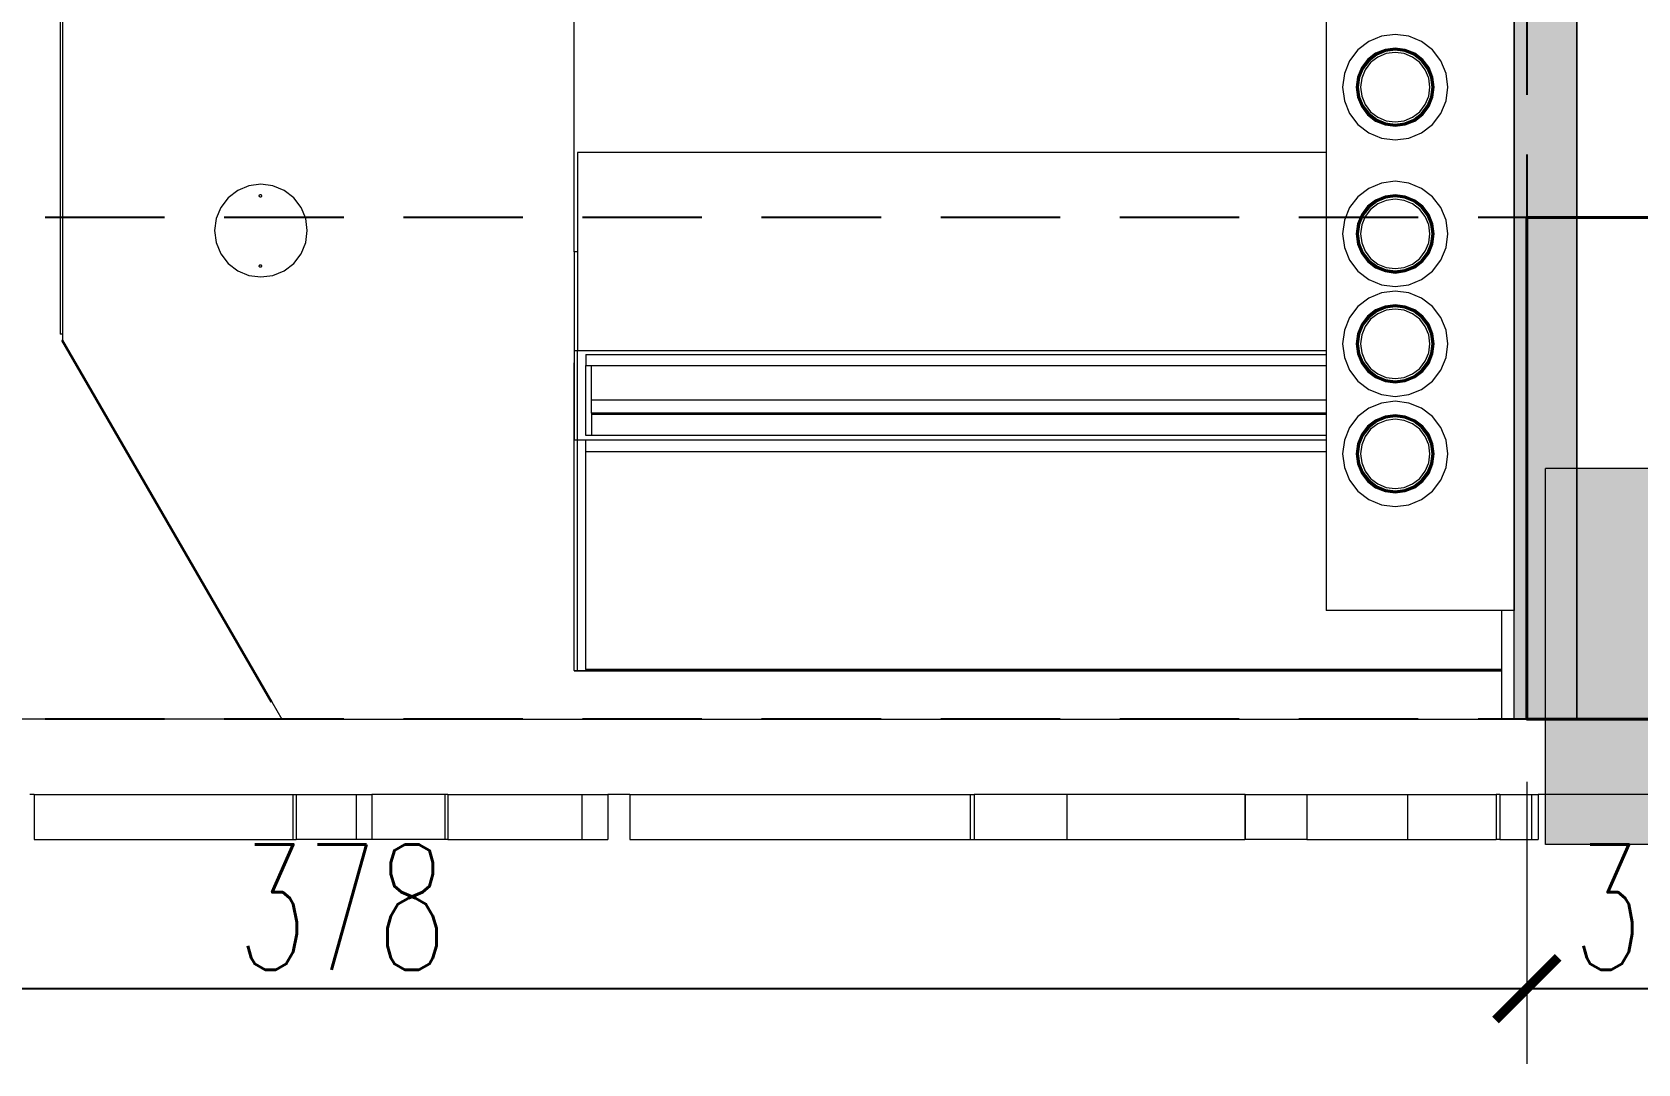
# Model space of a CAD drawing. Header units: millimetres. Extents: x 567392 to 582402, y 4512800 to 4518063.
# Drawn here: x 568964.3 to 569220.5, y 4513231.5 to 4513396.1 of the extents above; entities that cross this region are included whole.
import ezdxf

# ---------------------------------------------------------------- set-up
doc = ezdxf.new("R2010")
doc.units = ezdxf.units.MM
doc.linetypes.add('DASHED2', pattern=[9.525, 6.35, -3.175])
for name, color, linetype, lineweight in [('A-STRC-01', 2, 'Continuous', 40), ('a_8', 8, 'Continuous', 0), ('duvar', 7, 'Continuous', 35), ('tefriş', 251, 'Continuous', 13)]:
    doc.layers.add(name, color=color, linetype=linetype, lineweight=lineweight)
doc.layers.add('a_dim', color=1, linetype='Continuous')
doc.layers.add('a_p1_d', color=1, linetype='DASHED2')
doc.styles.add('OLCU', font='SIMPLEX.shx', dxfattribs={"width": 0.65})
doc.dimstyles.new('OLCU-İC', dxfattribs={"dimtxt": 20, "dimasz": 10, "dimexe": 12, "dimexo": 10, "dimgap": 3, "dimtad": 1, "dimdec": 0, "dimdsep": 46, "dimtxsty": 'OLCU', "dimblk": 'ARCHTICK', "dimcen": 2, "dimdle": 8, "dimclrd": 73, "dimclre": 1, "dimclrt": 1, "dimadec": 0, "dimazin": 0, "dimtfac": 1, "dimtdec": 0, "dimtix": 1, "dimtmove": 2, "dimatfit": 3, "dimldrblk": 'DOT', "dimfxl": 100, "dimfxlon": 1, "dimtvp": 1, "dimtolj": 1, "dimlwd": -1, "dimlwe": 0, "dimarcsym": 0})

# ---------------------------------------------------------------- blocks, each defined once
blk = doc.blocks.new('A$C4A613EE6')
h = blk.add_hatch(color=256)
h.dxf.hatch_style = 1
h.paths.add_polyline_path([(12300, -100), (0, -100), (0, 0), (12300, 0)])
for p, q in [((12300, 0), (12300, 500)), ((12420, 213), (12420, -61.6)), ((12300, 0), (2200, 0)), ((12300, -100), (12300, 0)), ((12420, -61.6), (12492.2, -61.6)), ((12420, -72.2), (12420, -61.6)), ((12420, -72.2), (12492.2, -72.2)), ((12420, -122.8), (12420, -72.2)), ((12492.2, -72.2), (12492.2, -61.6)), ((12492.2, -122.8), (12492.2, -72.2)), ((10126.7, -100), (12126.7, -100)), ((12126.7, -100), (12126.7, -120)), ((12300, -100), (12126.7, -100)), ((12300, -100), (12300, -120)), ((12126.7, -120), (12126.7, -400)), ((12221, -120), (12126.7, -120)), ((12221, -120), (12221, -1581.3)), ((12222.2, -120), (12221, -120)), ((12222.2, -1581.3), (12222.2, -120)), ((12223, -120), (12222.2, -120)), ((12223, -1600), (12223, -120)), ((12300, -120), (12223, -120)), ((12300, -2066), (12300, -120)), ((12420, -122.8), (12420, -128.7)), ((12420, -122.8), (12492.2, -122.8)), ((12492.2, -122.8), (12492.2, -128.7)), ((12420, -128.7), (12492.2, -128.7)), ((12420, -270.1), (12420, -128.7)), ((12492.2, -270.1), (12492.2, -128.7)), ((11232.5, -230.6), (11219.2, -247.9)), ((11249.9, -217.2), (11232.5, -230.6)), ((11270.1, -208.8), (11249.9, -217.2)), ((11275.7, -229.7), (11260.7, -235.9)), ((11275.9, -230.3), (11261, -236.5)), ((11291.9, -206), (11270.1, -208.8)), ((11291.9, -227.6), (11275.7, -229.7)), ((11291.9, -228.2), (11275.9, -230.3)), ((11291.9, -229.3), (11276.2, -231.3)), ((11313.6, -208.8), (11291.9, -206)), ((11308, -229.7), (11291.9, -227.6)), ((11307.8, -230.3), (11291.9, -228.2)), ((11307.6, -231.3), (11291.9, -229.3)), ((11322.7, -236.5), (11307.8, -230.3)), ((11323, -235.9), (11308, -229.7)), ((11333.8, -217.2), (11313.6, -208.8)), ((11351.2, -230.6), (11333.8, -217.2)), ((11364.6, -247.9), (11351.2, -230.6)), ((11466.7, -230.6), (11453.3, -247.9)), ((11484, -217.2), (11466.7, -230.6)), ((11504.3, -208.8), (11484, -217.2)), ((11509.9, -229.7), (11494.8, -235.9)), ((11510, -230.3), (11495.2, -236.5)), ((11526, -206), (11504.3, -208.8)), ((11526, -227.6), (11509.9, -229.7)), ((11526, -228.2), (11510, -230.3)), ((11526, -229.3), (11510.3, -231.3)), ((11547.7, -208.8), (11526, -206)), ((11542.2, -229.7), (11526, -227.6)), ((11542, -230.3), (11526, -228.2)), ((11541.7, -231.3), (11526, -229.3)), ((11556.9, -236.5), (11542, -230.3)), ((11557.2, -235.9), (11542.2, -229.7)), ((11568, -217.2), (11547.7, -208.8)), ((11585.4, -230.6), (11568, -217.2)), ((11598.7, -247.9), (11585.4, -230.6)), ((11642, -230.6), (11628.6, -247.9)), ((11659.3, -217.2), (11642, -230.6)), ((11679.6, -208.8), (11659.3, -217.2)), ((11685.2, -229.7), (11670.1, -235.9)), ((11685.3, -230.3), (11670.5, -236.5)), ((11701.3, -206), (11679.6, -208.8)), ((11701.3, -227.6), (11685.2, -229.7)), ((11701.3, -228.2), (11685.3, -230.3)), ((11701.3, -229.3), (11685.6, -231.3)), ((11723, -208.8), (11701.3, -206)), ((11717.5, -229.7), (11701.3, -227.6)), ((11717.3, -230.3), (11701.3, -228.2)), ((11717, -231.3), (11701.3, -229.3)), ((11732.2, -236.5), (11717.3, -230.3)), ((11732.5, -235.9), (11717.5, -229.7)), ((11743.3, -217.2), (11723, -208.8)), ((11760.7, -230.6), (11743.3, -217.2)), ((11774, -247.9), (11760.7, -230.6)), ((11817.5, -230.6), (11804.2, -247.9)), ((11834.9, -217.2), (11817.5, -230.6)), ((11855.1, -208.8), (11834.9, -217.2)), ((11860.7, -229.7), (11845.7, -235.9)), ((11860.9, -230.3), (11846, -236.5)), ((11876.9, -206), (11855.1, -208.8)), ((11876.9, -227.6), (11860.7, -229.7)), ((11876.9, -228.2), (11860.9, -230.3)), ((11876.9, -229.3), (11861.2, -231.3)), ((11898.6, -208.8), (11876.9, -206)), ((11893, -229.7), (11876.9, -227.6)), ((11892.8, -230.3), (11876.9, -228.2)), ((11892.6, -231.3), (11876.9, -229.3)), ((11907.7, -236.5), (11892.8, -230.3)), ((11908, -235.9), (11893, -229.7)), ((11918.8, -217.2), (11898.6, -208.8)), ((11936.2, -230.6), (11918.8, -217.2)), ((11949.6, -247.9), (11936.2, -230.6)), ((11219.2, -247.9), (11210.8, -268.2)), ((11247.8, -245.8), (11237.9, -258.7)), ((11248.2, -246.3), (11238.4, -259.1)), ((11249, -247), (11239.3, -259.6)), ((11250.2, -248.2), (11240.8, -260.4)), ((11252.7, -250.7), (11243.9, -262.2)), ((11260.7, -235.9), (11247.8, -245.8)), ((11261, -236.5), (11248.2, -246.3)), ((11261.5, -237.4), (11249, -247)), ((11262.4, -238.9), (11250.2, -248.2)), ((11264.2, -241.9), (11252.7, -250.7)), ((11276.2, -231.3), (11261.5, -237.4)), ((11276.6, -233), (11262.4, -238.9)), ((11277.5, -236.4), (11264.2, -241.9)), ((11291.9, -231), (11276.6, -233)), ((11291.9, -234.5), (11277.5, -236.4)), ((11307.1, -233), (11291.9, -231)), ((11306.2, -236.4), (11291.9, -234.5)), ((11319.6, -241.9), (11306.2, -236.4)), ((11321.3, -238.9), (11307.1, -233)), ((11322.2, -237.4), (11307.6, -231.3)), ((11331, -250.7), (11319.6, -241.9)), ((11333.5, -248.2), (11321.3, -238.9)), ((11334.8, -247), (11322.2, -237.4)), ((11335.5, -246.3), (11322.7, -236.5)), ((11336, -245.8), (11323, -235.9)), ((11339.8, -262.2), (11331, -250.7)), ((11342.9, -260.4), (11333.5, -248.2)), ((11344.4, -259.6), (11334.8, -247)), ((11345.3, -259.1), (11335.5, -246.3)), ((11345.9, -258.7), (11336, -245.8)), ((11373, -268.2), (11364.6, -247.9)), ((11453.3, -247.9), (11444.9, -268.2)), ((11481.9, -245.8), (11472, -258.7)), ((11482.4, -246.3), (11472.6, -259.1)), ((11483.1, -247), (11473.5, -259.6)), ((11484.3, -248.2), (11475, -260.4)), ((11486.8, -250.7), (11478, -262.2)), ((11494.8, -235.9), (11481.9, -245.8)), ((11495.2, -236.5), (11482.4, -246.3)), ((11495.7, -237.4), (11483.1, -247)), ((11496.6, -238.9), (11484.3, -248.2)), ((11498.3, -241.9), (11486.8, -250.7)), ((11510.3, -231.3), (11495.7, -237.4)), ((11510.8, -233), (11496.6, -238.9)), ((11511.7, -236.4), (11498.3, -241.9)), ((11526, -231), (11510.8, -233)), ((11526, -234.5), (11511.7, -236.4)), ((11541.3, -233), (11526, -231)), ((11540.4, -236.4), (11526, -234.5)), ((11553.7, -241.9), (11540.4, -236.4)), ((11555.5, -238.9), (11541.3, -233)), ((11556.3, -237.4), (11541.7, -231.3)), ((11565.2, -250.7), (11553.7, -241.9)), ((11567.7, -248.2), (11555.5, -238.9)), ((11568.9, -247), (11556.3, -237.4)), ((11569.7, -246.3), (11556.9, -236.5)), ((11570.1, -245.8), (11557.2, -235.9)), ((11574, -262.2), (11565.2, -250.7)), ((11577.1, -260.4), (11567.7, -248.2)), ((11578.5, -259.6), (11568.9, -247)), ((11579.5, -259.1), (11569.7, -246.3)), ((11580, -258.7), (11570.1, -245.8)), ((11607.1, -268.2), (11598.7, -247.9)), ((11628.6, -247.9), (11620.2, -268.2)), ((11657.2, -245.8), (11647.3, -258.7)), ((11657.7, -246.3), (11647.9, -259.1)), ((11658.4, -247), (11648.8, -259.6)), ((11659.6, -248.2), (11650.3, -260.4)), ((11662.1, -250.7), (11653.3, -262.2)), ((11670.1, -235.9), (11657.2, -245.8)), ((11670.5, -236.5), (11657.7, -246.3)), ((11671, -237.4), (11658.4, -247)), ((11671.8, -238.9), (11659.6, -248.2)), ((11673.6, -241.9), (11662.1, -250.7)), ((11685.6, -231.3), (11671, -237.4)), ((11686.1, -233), (11671.8, -238.9)), ((11687, -236.4), (11673.6, -241.9)), ((11701.3, -231), (11686.1, -233)), ((11701.3, -234.5), (11687, -236.4)), ((11716.6, -233), (11701.3, -231)), ((11715.7, -236.4), (11701.3, -234.5)), ((11729, -241.9), (11715.7, -236.4)), ((11730.8, -238.9), (11716.6, -233)), ((11731.6, -237.4), (11717, -231.3)), ((11740.5, -250.7), (11729, -241.9)), ((11743, -248.2), (11730.8, -238.9)), ((11744.2, -247), (11731.6, -237.4)), ((11745, -246.3), (11732.2, -236.5)), ((11745.4, -245.8), (11732.5, -235.9)), ((11749.3, -262.2), (11740.5, -250.7)), ((11752.4, -260.4), (11743, -248.2)), ((11753.8, -259.6), (11744.2, -247)), ((11754.8, -259.1), (11745, -246.3)), ((11755.3, -258.7), (11745.4, -245.8)), ((11782.4, -268.2), (11774, -247.9)), ((11804.2, -247.9), (11795.8, -268.2)), ((11832.8, -245.8), (11822.9, -258.7)), ((11833.2, -246.3), (11823.4, -259.1)), ((11834, -247), (11824.3, -259.6)), ((11835.2, -248.2), (11825.8, -260.4)), ((11837.7, -250.7), (11828.9, -262.2)), ((11845.7, -235.9), (11832.8, -245.8)), ((11846, -236.5), (11833.2, -246.3)), ((11846.5, -237.4), (11834, -247)), ((11847.4, -238.9), (11835.2, -248.2)), ((11849.2, -241.9), (11837.7, -250.7)), ((11861.2, -231.3), (11846.5, -237.4)), ((11861.6, -233), (11847.4, -238.9)), ((11862.5, -236.4), (11849.2, -241.9)), ((11876.9, -231), (11861.6, -233)), ((11876.9, -234.5), (11862.5, -236.4)), ((11892.1, -233), (11876.9, -231)), ((11891.2, -236.4), (11876.9, -234.5)), ((11904.6, -241.9), (11891.2, -236.4)), ((11906.3, -238.9), (11892.1, -233)), ((11907.2, -237.4), (11892.6, -231.3)), ((11916, -250.7), (11904.6, -241.9)), ((11918.5, -248.2), (11906.3, -238.9)), ((11919.8, -247), (11907.2, -237.4)), ((11920.5, -246.3), (11907.7, -236.5)), ((11921, -245.8), (11908, -235.9)), ((11924.8, -262.2), (11916, -250.7)), ((11927.9, -260.4), (11918.5, -248.2)), ((11929.4, -259.6), (11919.8, -247)), ((11930.3, -259.1), (11920.5, -246.3)), ((11930.9, -258.7), (11921, -245.8)), ((11958, -268.2), (11949.6, -247.9)), ((11210.8, -268.2), (11207.9, -289.9)), ((11231.7, -273.8), (11229.5, -289.9)), ((11232.3, -273.9), (11230.2, -289.9)), ((11233.3, -274.2), (11231.2, -289.9)), ((11237.9, -258.7), (11231.7, -273.8)), ((11238.4, -259.1), (11232.3, -273.9)), ((11235, -274.7), (11232.9, -289.9)), ((11239.3, -259.6), (11233.3, -274.2)), ((11240.8, -260.4), (11235, -274.7)), ((11238.4, -275.6), (11236.5, -289.9)), ((11243.9, -262.2), (11238.4, -275.6)), ((11345.4, -275.6), (11339.8, -262.2)), ((11348.8, -274.7), (11342.9, -260.4)), ((11350.5, -274.2), (11344.4, -259.6)), ((11351.5, -273.9), (11345.3, -259.1)), ((11347.3, -289.9), (11345.4, -275.6)), ((11352.1, -273.8), (11345.9, -258.7)), ((11350.8, -289.9), (11348.8, -274.7)), ((11352.5, -289.9), (11350.5, -274.2)), ((11353.6, -289.9), (11351.5, -273.9)), ((11354.2, -289.9), (11352.1, -273.8)), ((11375.8, -289.9), (11373, -268.2)), ((11444.9, -268.2), (11442.1, -289.9)), ((11465.8, -273.8), (11463.7, -289.9)), ((11466.4, -273.9), (11464.3, -289.9)), ((11467.4, -274.2), (11465.4, -289.9)), ((11472, -258.7), (11465.8, -273.8)), ((11472.6, -259.1), (11466.4, -273.9)), ((11469.1, -274.7), (11467.1, -289.9)), ((11473.5, -259.6), (11467.4, -274.2)), ((11475, -260.4), (11469.1, -274.7)), ((11472.5, -275.6), (11470.6, -289.9)), ((11478, -262.2), (11472.5, -275.6)), ((11579.5, -275.6), (11574, -262.2)), ((11582.9, -274.7), (11577.1, -260.4)), ((11584.6, -274.2), (11578.5, -259.6)), ((11585.6, -273.9), (11579.5, -259.1)), ((11581.4, -289.9), (11579.5, -275.6)), ((11586.2, -273.8), (11580, -258.7)), ((11584.9, -289.9), (11582.9, -274.7)), ((11586.7, -289.9), (11584.6, -274.2)), ((11587.7, -289.9), (11585.6, -273.9)), ((11588.4, -289.9), (11586.2, -273.8)), ((11610, -289.9), (11607.1, -268.2)), ((11620.2, -268.2), (11617.4, -289.9)), ((11641.1, -273.8), (11639, -289.9)), ((11641.7, -273.9), (11639.6, -289.9)), ((11642.7, -274.2), (11640.7, -289.9)), ((11647.3, -258.7), (11641.1, -273.8)), ((11647.9, -259.1), (11641.7, -273.9)), ((11644.4, -274.7), (11642.4, -289.9)), ((11648.8, -259.6), (11642.7, -274.2)), ((11650.3, -260.4), (11644.4, -274.7)), ((11647.8, -275.6), (11645.9, -289.9)), ((11653.3, -262.2), (11647.8, -275.6)), ((11754.8, -275.6), (11749.3, -262.2)), ((11758.2, -274.7), (11752.4, -260.4)), ((11759.9, -274.2), (11753.8, -259.6)), ((11760.9, -273.9), (11754.8, -259.1)), ((11756.7, -289.9), (11754.8, -275.6)), ((11761.5, -273.8), (11755.3, -258.7)), ((11760.2, -289.9), (11758.2, -274.7)), ((11762, -289.9), (11759.9, -274.2)), ((11763, -289.9), (11760.9, -273.9)), ((11763.7, -289.9), (11761.5, -273.8)), ((11785.3, -289.9), (11782.4, -268.2)), ((11795.8, -268.2), (11792.9, -289.9)), ((11816.7, -273.8), (11814.5, -289.9)), ((11817.3, -273.9), (11815.2, -289.9)), ((11818.3, -274.2), (11816.2, -289.9)), ((11822.9, -258.7), (11816.7, -273.8)), ((11823.4, -259.1), (11817.3, -273.9)), ((11820, -274.7), (11817.9, -289.9)), ((11824.3, -259.6), (11818.3, -274.2)), ((11825.8, -260.4), (11820, -274.7)), ((11823.4, -275.6), (11821.5, -289.9)), ((11828.9, -262.2), (11823.4, -275.6)), ((11930.4, -275.6), (11924.8, -262.2)), ((11933.8, -274.7), (11927.9, -260.4)), ((11935.5, -274.2), (11929.4, -259.6)), ((11936.5, -273.9), (11930.3, -259.1)), ((11932.3, -289.9), (11930.4, -275.6)), ((11937.1, -273.8), (11930.9, -258.7)), ((11935.8, -289.9), (11933.8, -274.7)), ((11937.5, -289.9), (11935.5, -274.2)), ((11938.6, -289.9), (11936.5, -273.9)), ((11939.2, -289.9), (11937.1, -273.8)), ((11960.8, -289.9), (11958, -268.2)), ((12420, -270.1), (12492.2, -270.1)), ((12420, -430.9), (12420, -270.1)), ((12492.2, -430.9), (12492.2, -270.1)), ((11207.9, -289.9), (11210.8, -311.6)), ((11229.5, -289.9), (11231.7, -306)), ((11230.2, -289.9), (11232.3, -305.9)), ((11231.2, -289.9), (11233.3, -305.6)), ((11231.7, -306), (11237.9, -321.1)), ((11232.3, -305.9), (11238.4, -320.8)), ((11232.9, -289.9), (11235, -305.2)), ((11233.3, -305.6), (11239.3, -320.2)), ((11235, -305.2), (11240.8, -319.4)), ((11236.5, -289.9), (11238.4, -304.2)), ((11238.4, -304.2), (11243.9, -317.6)), ((11339.8, -317.6), (11345.4, -304.2)), ((11342.9, -319.4), (11348.8, -305.2)), ((11344.4, -320.2), (11350.5, -305.6)), ((11345.3, -320.8), (11351.5, -305.9)), ((11345.4, -304.2), (11347.3, -289.9)), ((11345.9, -321.1), (11352.1, -306)), ((11348.8, -305.2), (11350.8, -289.9)), ((11350.5, -305.6), (11352.5, -289.9)), ((11351.5, -305.9), (11353.6, -289.9)), ((11352.1, -306), (11354.2, -289.9)), ((11373, -311.6), (11375.8, -289.9)), ((11442.1, -289.9), (11444.9, -311.6)), ((11463.7, -289.9), (11465.8, -306)), ((11464.3, -289.9), (11466.4, -305.9)), ((11465.4, -289.9), (11467.4, -305.6)), ((11465.8, -306), (11472, -321.1)), ((11466.4, -305.9), (11472.6, -320.8)), ((11467.1, -289.9), (11469.1, -305.2)), ((11467.4, -305.6), (11473.5, -320.2)), ((11469.1, -305.2), (11475, -319.4)), ((11470.6, -289.9), (11472.5, -304.2)), ((11472.5, -304.2), (11478, -317.6)), ((11574, -317.6), (11579.5, -304.2)), ((11577.1, -319.4), (11582.9, -305.2)), ((11578.5, -320.2), (11584.6, -305.6)), ((11579.5, -304.2), (11581.4, -289.9)), ((11579.5, -320.8), (11585.6, -305.9)), ((11580, -321.1), (11586.2, -306)), ((11582.9, -305.2), (11584.9, -289.9)), ((11584.6, -305.6), (11586.7, -289.9)), ((11585.6, -305.9), (11587.7, -289.9)), ((11586.2, -306), (11588.4, -289.9)), ((11607.1, -311.6), (11610, -289.9)), ((11617.4, -289.9), (11620.2, -311.6)), ((11639, -289.9), (11641.1, -306)), ((11639.6, -289.9), (11641.7, -305.9)), ((11640.7, -289.9), (11642.7, -305.6)), ((11641.1, -306), (11647.3, -321.1)), ((11641.7, -305.9), (11647.9, -320.8)), ((11642.4, -289.9), (11644.4, -305.2)), ((11642.7, -305.6), (11648.8, -320.2)), ((11644.4, -305.2), (11650.3, -319.4)), ((11645.9, -289.9), (11647.8, -304.2)), ((11647.8, -304.2), (11653.3, -317.6)), ((11749.3, -317.6), (11754.8, -304.2)), ((11752.4, -319.4), (11758.2, -305.2)), ((11753.8, -320.2), (11759.9, -305.6)), ((11754.8, -304.2), (11756.7, -289.9)), ((11754.8, -320.8), (11760.9, -305.9)), ((11755.3, -321.1), (11761.5, -306)), ((11758.2, -305.2), (11760.2, -289.9)), ((11759.9, -305.6), (11762, -289.9)), ((11760.9, -305.9), (11763, -289.9)), ((11761.5, -306), (11763.7, -289.9)), ((11782.4, -311.6), (11785.3, -289.9)), ((11792.9, -289.9), (11795.8, -311.6)), ((11814.5, -289.9), (11816.7, -306)), ((11815.2, -289.9), (11817.3, -305.9)), ((11816.2, -289.9), (11818.3, -305.6)), ((11816.7, -306), (11822.9, -321.1)), ((11817.3, -305.9), (11823.4, -320.8)), ((11817.9, -289.9), (11820, -305.2)), ((11818.3, -305.6), (11824.3, -320.2)), ((11820, -305.2), (11825.8, -319.4)), ((11821.5, -289.9), (11823.4, -304.2)), ((11823.4, -304.2), (11828.9, -317.6)), ((11924.8, -317.6), (11930.4, -304.2)), ((11927.9, -319.4), (11933.8, -305.2)), ((11929.4, -320.2), (11935.5, -305.6)), ((11930.3, -320.8), (11936.5, -305.9)), ((11930.4, -304.2), (11932.3, -289.9)), ((11930.9, -321.1), (11937.1, -306)), ((11933.8, -305.2), (11935.8, -289.9)), ((11935.5, -305.6), (11937.5, -289.9)), ((11936.5, -305.9), (11938.6, -289.9)), ((11937.1, -306), (11939.2, -289.9)), ((11958, -311.6), (11960.8, -289.9)), ((11210.8, -311.6), (11219.2, -331.9)), ((11219.2, -331.9), (11232.5, -349.3)), ((11237.9, -321.1), (11247.8, -334)), ((11238.4, -320.8), (11248.2, -333.6)), ((11239.3, -320.2), (11249, -332.8)), ((11240.8, -319.4), (11250.2, -331.6)), ((11243.9, -317.6), (11252.7, -329.1)), ((11249, -332.8), (11261.5, -342.4)), ((11250.2, -331.6), (11262.4, -340.9)), ((11252.7, -329.1), (11264.2, -337.9)), ((11319.6, -337.9), (11331, -329.1)), ((11321.3, -340.9), (11333.5, -331.6)), ((11322.2, -342.4), (11334.8, -332.8)), ((11331, -329.1), (11339.8, -317.6)), ((11333.5, -331.6), (11342.9, -319.4)), ((11334.8, -332.8), (11344.4, -320.2)), ((11335.5, -333.6), (11345.3, -320.8)), ((11336, -334), (11345.9, -321.1)), ((11351.2, -349.3), (11364.6, -331.9)), ((11364.6, -331.9), (11373, -311.6)), ((11444.9, -311.6), (11453.3, -331.9)), ((11453.3, -331.9), (11466.7, -349.3)), ((11472, -321.1), (11481.9, -334)), ((11472.6, -320.8), (11482.4, -333.6)), ((11473.5, -320.2), (11483.1, -332.8)), ((11475, -319.4), (11484.3, -331.6)), ((11478, -317.6), (11486.8, -329.1)), ((11483.1, -332.8), (11495.7, -342.4)), ((11484.3, -331.6), (11496.6, -340.9)), ((11486.8, -329.1), (11498.3, -337.9)), ((11553.7, -337.9), (11565.2, -329.1)), ((11555.5, -340.9), (11567.7, -331.6)), ((11556.3, -342.4), (11568.9, -332.8)), ((11565.2, -329.1), (11574, -317.6)), ((11567.7, -331.6), (11577.1, -319.4)), ((11568.9, -332.8), (11578.5, -320.2)), ((11569.7, -333.6), (11579.5, -320.8)), ((11570.1, -334), (11580, -321.1)), ((11585.4, -349.3), (11598.7, -331.9)), ((11598.7, -331.9), (11607.1, -311.6)), ((11620.2, -311.6), (11628.6, -331.9)), ((11628.6, -331.9), (11642, -349.3)), ((11647.3, -321.1), (11657.2, -334)), ((11647.9, -320.8), (11657.7, -333.6)), ((11648.8, -320.2), (11658.4, -332.8)), ((11650.3, -319.4), (11659.6, -331.6)), ((11653.3, -317.6), (11662.1, -329.1)), ((11658.4, -332.8), (11671, -342.4)), ((11659.6, -331.6), (11671.8, -340.9)), ((11662.1, -329.1), (11673.6, -337.9)), ((11729, -337.9), (11740.5, -329.1)), ((11730.8, -340.9), (11743, -331.6)), ((11731.6, -342.4), (11744.2, -332.8)), ((11740.5, -329.1), (11749.3, -317.6)), ((11743, -331.6), (11752.4, -319.4)), ((11744.2, -332.8), (11753.8, -320.2)), ((11745, -333.6), (11754.8, -320.8)), ((11745.4, -334), (11755.3, -321.1)), ((11760.7, -349.3), (11774, -331.9)), ((11774, -331.9), (11782.4, -311.6)), ((11795.8, -311.6), (11804.2, -331.9)), ((11804.2, -331.9), (11817.5, -349.3)), ((11822.9, -321.1), (11832.8, -334)), ((11823.4, -320.8), (11833.2, -333.6)), ((11824.3, -320.2), (11834, -332.8)), ((11825.8, -319.4), (11835.2, -331.6)), ((11828.9, -317.6), (11837.7, -329.1)), ((11834, -332.8), (11846.5, -342.4)), ((11835.2, -331.6), (11847.4, -340.9)), ((11837.7, -329.1), (11849.2, -337.9)), ((11904.6, -337.9), (11916, -329.1)), ((11906.3, -340.9), (11918.5, -331.6)), ((11907.2, -342.4), (11919.8, -332.8)), ((11916, -329.1), (11924.8, -317.6)), ((11918.5, -331.6), (11927.9, -319.4)), ((11919.8, -332.8), (11929.4, -320.2)), ((11920.5, -333.6), (11930.3, -320.8)), ((11921, -334), (11930.9, -321.1)), ((11936.2, -349.3), (11949.6, -331.9)), ((11949.6, -331.9), (11958, -311.6)), ((11232.5, -349.3), (11249.9, -362.6)), ((11247.8, -334), (11260.7, -343.9)), ((11248.2, -333.6), (11261, -343.4)), ((11260.7, -343.9), (11275.7, -350.1)), ((11261, -343.4), (11275.9, -349.5)), ((11261.5, -342.4), (11276.2, -348.5)), ((11262.4, -340.9), (11276.6, -346.8)), ((11264.2, -337.9), (11277.5, -343.4)), ((11275.7, -350.1), (11291.9, -352.3)), ((11275.9, -349.5), (11291.9, -351.6)), ((11276.2, -348.5), (11291.9, -350.6)), ((11276.6, -346.8), (11291.9, -348.8)), ((11277.5, -343.4), (11291.9, -345.3)), ((11291.9, -345.3), (11306.2, -343.4)), ((11291.9, -348.8), (11307.1, -346.8)), ((11291.9, -350.6), (11307.6, -348.5)), ((11291.9, -351.6), (11307.8, -349.5)), ((11291.9, -352.3), (11308, -350.1)), ((11306.2, -343.4), (11319.6, -337.9)), ((11307.1, -346.8), (11321.3, -340.9)), ((11307.6, -348.5), (11322.2, -342.4)), ((11307.8, -349.5), (11322.7, -343.4)), ((11308, -350.1), (11323, -343.9)), ((11322.7, -343.4), (11335.5, -333.6)), ((11323, -343.9), (11336, -334)), ((11333.8, -362.6), (11351.2, -349.3)), ((11466.7, -349.3), (11484, -362.6)), ((11481.9, -334), (11494.8, -343.9)), ((11482.4, -333.6), (11495.2, -343.4)), ((11494.8, -343.9), (11509.9, -350.1)), ((11495.2, -343.4), (11510, -349.5)), ((11495.7, -342.4), (11510.3, -348.5)), ((11496.6, -340.9), (11510.8, -346.8)), ((11498.3, -337.9), (11511.7, -343.4)), ((11509.9, -350.1), (11526, -352.3)), ((11510, -349.5), (11526, -351.6)), ((11510.3, -348.5), (11526, -350.6)), ((11510.8, -346.8), (11526, -348.8)), ((11511.7, -343.4), (11526, -345.3)), ((11526, -345.3), (11540.4, -343.4)), ((11526, -348.8), (11541.3, -346.8)), ((11526, -350.6), (11541.7, -348.5)), ((11526, -351.6), (11542, -349.5)), ((11526, -352.3), (11542.2, -350.1)), ((11540.4, -343.4), (11553.7, -337.9)), ((11541.3, -346.8), (11555.5, -340.9)), ((11541.7, -348.5), (11556.3, -342.4)), ((11542, -349.5), (11556.9, -343.4)), ((11542.2, -350.1), (11557.2, -343.9)), ((11556.9, -343.4), (11569.7, -333.6)), ((11557.2, -343.9), (11570.1, -334)), ((11568, -362.6), (11585.4, -349.3)), ((11642, -349.3), (11659.3, -362.6)), ((11657.2, -334), (11670.1, -343.9)), ((11657.7, -333.6), (11670.5, -343.4)), ((11670.1, -343.9), (11685.2, -350.1)), ((11670.5, -343.4), (11685.3, -349.5)), ((11671, -342.4), (11685.6, -348.5)), ((11671.8, -340.9), (11686.1, -346.8)), ((11673.6, -337.9), (11687, -343.4)), ((11685.2, -350.1), (11701.3, -352.3)), ((11685.3, -349.5), (11701.3, -351.6)), ((11685.6, -348.5), (11701.3, -350.6)), ((11686.1, -346.8), (11701.3, -348.8)), ((11687, -343.4), (11701.3, -345.3)), ((11701.3, -345.3), (11715.7, -343.4)), ((11701.3, -348.8), (11716.6, -346.8)), ((11701.3, -350.6), (11717, -348.5)), ((11701.3, -351.6), (11717.3, -349.5)), ((11701.3, -352.3), (11717.5, -350.1)), ((11715.7, -343.4), (11729, -337.9)), ((11716.6, -346.8), (11730.8, -340.9)), ((11717, -348.5), (11731.6, -342.4)), ((11717.3, -349.5), (11732.2, -343.4)), ((11717.5, -350.1), (11732.5, -343.9)), ((11732.2, -343.4), (11745, -333.6)), ((11732.5, -343.9), (11745.4, -334)), ((11743.3, -362.6), (11760.7, -349.3)), ((11817.5, -349.3), (11834.9, -362.6)), ((11832.8, -334), (11845.7, -343.9)), ((11833.2, -333.6), (11846, -343.4)), ((11845.7, -343.9), (11860.7, -350.1)), ((11846, -343.4), (11860.9, -349.5)), ((11846.5, -342.4), (11861.2, -348.5)), ((11847.4, -340.9), (11861.6, -346.8)), ((11849.2, -337.9), (11862.5, -343.4)), ((11860.7, -350.1), (11876.9, -352.3)), ((11860.9, -349.5), (11876.9, -351.6)), ((11861.2, -348.5), (11876.9, -350.6)), ((11861.6, -346.8), (11876.9, -348.8)), ((11862.5, -343.4), (11876.9, -345.3)), ((11876.9, -345.3), (11891.2, -343.4)), ((11876.9, -348.8), (11892.1, -346.8)), ((11876.9, -350.6), (11892.6, -348.5)), ((11876.9, -351.6), (11892.8, -349.5)), ((11876.9, -352.3), (11893, -350.1)), ((11891.2, -343.4), (11904.6, -337.9)), ((11892.1, -346.8), (11906.3, -340.9)), ((11892.6, -348.5), (11907.2, -342.4)), ((11892.8, -349.5), (11907.7, -343.4)), ((11893, -350.1), (11908, -343.9)), ((11907.7, -343.4), (11920.5, -333.6)), ((11908, -343.9), (11921, -334)), ((11918.8, -362.6), (11936.2, -349.3)), ((11249.9, -362.6), (11270.1, -371)), ((11270.1, -371), (11291.9, -373.9)), ((11291.9, -373.9), (11313.6, -371)), ((11313.6, -371), (11333.8, -362.6)), ((11484, -362.6), (11504.3, -371)), ((11504.3, -371), (11526, -373.9)), ((11526, -373.9), (11547.7, -371)), ((11547.7, -371), (11568, -362.6)), ((11659.3, -362.6), (11679.6, -371)), ((11679.6, -371), (11701.3, -373.9)), ((11701.3, -373.9), (11723, -371)), ((11723, -371), (11743.3, -362.6)), ((11834.9, -362.6), (11855.1, -371)), ((11855.1, -371), (11876.9, -373.9)), ((11876.9, -373.9), (11898.6, -371)), ((11898.6, -371), (11918.8, -362.6)), ((10511, -400), (11396, -400)), ((11396, -400), (11396, -1594.4)), ((11396, -400), (11712, -400)), ((11712, -1594.4), (11712, -400)), ((11712, -400), (11718.6, -400)), ((11718.6, -1581.3), (11718.6, -400)), ((11718.6, -400), (11735.7, -400)), ((11735.7, -1571.9), (11735.7, -400)), ((11735.7, -400), (11790.6, -400)), ((11790.6, -1571.9), (11790.6, -400)), ((11790.6, -400), (11812, -400)), ((11812, -400), (11812, -1571.9)), ((11812, -400), (11813.9, -400)), ((11813.9, -400), (11813.9, -1571.9)), ((11813.9, -400), (11847.8, -400)), ((11847.8, -400), (11847.8, -1571.9)), ((11847.8, -400), (11854.5, -400)), ((11854.5, -1581.3), (11854.5, -400)), ((11854.5, -400), (11873.7, -400)), ((11873.7, -400), (11873.7, -1581.3)), ((11873.7, -400), (12126.7, -400)), ((12420, -430.9), (12492.2, -430.9)), ((12420, -529.1), (12420, -430.9)), ((12492.2, -430.9), (12492.2, -529.1)), ((12420, -529.1), (12420, -530)), ((12420, -529.1), (12492.2, -529.1)), ((12420, -530), (12492.2, -530)), ((12420, -530), (12420, -813.7)), ((12492.2, -529.1), (12492.2, -530)), ((12492.2, -813.7), (12492.2, -530)), ((12420, -813.7), (12492.2, -813.7)), ((12420, -813.7), (12420, -961.4)), ((12492.2, -961.4), (12492.2, -813.7)), ((12420, -961.4), (12492.2, -961.4)), ((12420, -967.8), (12420, -961.4)), ((12420, -967.8), (12492.2, -967.8)), ((12420, -1510.8), (12420, -967.8)), ((12492.2, -967.8), (12492.2, -961.4)), ((12492.2, -1510.8), (12492.2, -967.8)), ((12420, -1510.8), (12492.2, -1510.8)), ((12420, -1510.8), (12420, -1545.9)), ((12420, -1545.9), (12492.2, -1545.9)), ((12420, -1587.4), (12420, -1545.9)), ((12492.2, -1587.4), (12492.2, -1545.9)), ((11718.6, -1581.3), (11735.7, -1581.3)), ((11735.7, -1581.3), (11735.7, -1571.9)), ((11790.6, -1571.9), (11735.7, -1571.9)), ((11847.8, -1581.3), (11735.7, -1581.3)), ((11812, -1571.9), (11790.6, -1571.9)), ((11812, -1571.9), (11813.9, -1571.9)), ((11813.9, -1571.9), (11847.8, -1571.9)), ((11847.8, -1571.9), (11847.8, -1581.3)), ((11854.5, -1594.4), (11854.5, -1581.3)), ((11873.7, -1581.3), (11854.5, -1581.3)), ((12221, -1581.3), (11873.7, -1581.3)), ((12221, -1581.3), (12222.2, -1581.3)), ((12222.2, -1594.4), (12222.2, -1581.3)), ((12420, -1587.4), (12492.2, -1587.4)), ((12420, -1801.4), (12420, -1587.4)), ((12492.2, -1801.4), (12492.2, -1587.4)), ((11554.7, -1600), (9262.7, -1600)), ((11396, -1594.4), (11554.7, -1594.4)), ((11554.7, -1594.4), (11554.7, -1600)), ((11554.7, -1594.4), (11712, -1594.4)), ((11554.7, -1600), (11712, -1600)), ((11854.5, -1594.4), (11712, -1594.4)), ((11712, -1600), (11712, -1594.4)), ((11712, -1600), (11854.5, -1600)), ((12202.6, -1600), (11731.7, -1600)), ((11854.5, -1600), (11854.5, -1594.4)), ((12222.2, -1594.4), (11854.5, -1594.4)), ((12222.2, -1600), (11854.5, -1600)), ((12222.2, -1600), (12222.2, -1594.4)), ((12222.2, -1600), (12223, -1600)), ((12420, -1801.4), (12420, -1805.9)), ((12420, -1801.4), (12492.2, -1801.4)), ((12420, -1805.9), (12420, -1922.5)), ((12420, -1805.9), (12492.2, -1805.9)), ((12492.2, -1801.4), (12492.2, -1805.9)), ((12492.2, -1805.9), (12492.2, -1922.5)), ((12420, -1922.5), (12492.2, -1922.5)), ((12420, -1947.6), (12420, -1922.5)), ((12492.2, -1922.5), (12492.2, -1947.6)), ((12420, -1947.6), (12492.2, -1947.6)), ((12420, -2043.3), (12420, -1947.6)), ((12492.2, -1947.6), (12492.2, -2043.3)), ((11468.3, -2047.2), (11456.6, -2062.5)), ((11483.6, -2035.4), (11468.3, -2047.2)), ((11501.5, -2028), (11483.6, -2035.4)), ((11520.6, -2025.5), (11501.5, -2028)), ((11539.8, -2028), (11520.6, -2025.5)), ((11557.6, -2035.4), (11539.8, -2028)), ((11573, -2047.2), (11557.6, -2035.4)), ((11584.7, -2062.5), (11573, -2047.2)), ((12420, -2043.3), (12492.2, -2043.3)), ((12420, -2048.5), (12420, -2043.3)), ((12420, -2048.5), (12492.2, -2048.5)), ((12420, -2461.1), (12420, -2048.5)), ((12492.2, -2048.5), (12492.2, -2043.3)), ((12492.2, -2461.1), (12492.2, -2048.5)), ((11456.6, -2062.5), (11449.2, -2080.4)), ((11592.1, -2080.4), (11584.7, -2062.5)), ((12272.3, -2082.1), (12300, -2066)), ((12300, -2066), (12300, -2956.4)), ((11449.2, -2080.4), (11446.6, -2099.5)), ((11446.6, -2099.5), (11449.2, -2118.7)), ((11463.3, -2099.8), (11463.5, -2099.3)), ((11463.3, -2100.3), (11463.3, -2099.8)), ((11463.3, -2100.8), (11463.3, -2100.3)), ((11463.5, -2099.3), (11463.9, -2098.9)), ((11463.9, -2098.9), (11464.3, -2098.6)), ((11464.3, -2098.6), (11464.7, -2098.4)), ((11464.7, -2098.4), (11465.3, -2098.3)), ((11465.3, -2098.3), (11465.8, -2098.4)), ((11465.8, -2098.4), (11466.3, -2098.6)), ((11466.3, -2098.6), (11466.7, -2098.9)), ((11466.7, -2098.9), (11467, -2099.3)), ((11467, -2099.3), (11467.2, -2099.8)), ((11467.2, -2099.8), (11467.3, -2100.3)), ((11467.3, -2100.3), (11467.2, -2100.8)), ((11575.3, -2099.8), (11575.5, -2099.3)), ((11575.3, -2100.3), (11575.3, -2099.8)), ((11575.3, -2100.8), (11575.3, -2100.3)), ((11575.5, -2099.3), (11575.9, -2098.9)), ((11575.9, -2098.9), (11576.3, -2098.6)), ((11576.3, -2098.6), (11576.7, -2098.4)), ((11576.7, -2098.4), (11577.3, -2098.3)), ((11577.3, -2098.3), (11577.8, -2098.4)), ((11577.8, -2098.4), (11578.3, -2098.6)), ((11578.3, -2098.6), (11578.7, -2098.9)), ((11578.7, -2098.9), (11579, -2099.3)), ((11579, -2099.3), (11579.2, -2099.8)), ((11579.2, -2099.8), (11579.3, -2100.3)), ((11579.3, -2100.3), (11579.2, -2100.8)), ((11594.6, -2099.5), (11592.1, -2080.4)), ((11592.1, -2118.7), (11594.6, -2099.5)), ((11695.3, -2416.1), (12272.3, -2082.1)), ((12273, -2083.3), (11696, -2417.3)), ((12272.3, -2082.1), (12273, -2083.3)), ((11449.2, -2118.7), (11456.6, -2136.5)), ((11463.5, -2101.3), (11463.3, -2100.8)), ((11463.9, -2101.7), (11463.5, -2101.3)), ((11464.3, -2102), (11463.9, -2101.7)), ((11464.7, -2102.2), (11464.3, -2102)), ((11465.3, -2102.3), (11464.7, -2102.2)), ((11465.8, -2102.2), (11465.3, -2102.3)), ((11466.3, -2102), (11465.8, -2102.2)), ((11466.7, -2101.7), (11466.3, -2102)), ((11467, -2101.3), (11466.7, -2101.7)), ((11467.2, -2100.8), (11467, -2101.3)), ((11575.5, -2101.3), (11575.3, -2100.8)), ((11575.9, -2101.7), (11575.5, -2101.3)), ((11576.3, -2102), (11575.9, -2101.7)), ((11576.7, -2102.2), (11576.3, -2102)), ((11577.3, -2102.3), (11576.7, -2102.2)), ((11577.8, -2102.2), (11577.3, -2102.3)), ((11578.3, -2102), (11577.8, -2102.2)), ((11578.7, -2101.7), (11578.3, -2102)), ((11579, -2101.3), (11578.7, -2101.7)), ((11579.2, -2100.8), (11579, -2101.3)), ((11584.7, -2136.5), (11592.1, -2118.7)), ((11456.6, -2136.5), (11468.3, -2151.8)), ((11468.3, -2151.8), (11483.6, -2163.6)), ((11557.6, -2163.6), (11573, -2151.8)), ((11573, -2151.8), (11584.7, -2136.5)), ((11483.6, -2163.6), (11501.5, -2171)), ((11501.5, -2171), (11520.6, -2173.5)), ((11520.6, -2173.5), (11539.8, -2171)), ((11539.8, -2171), (11557.6, -2163.6)), ((9262.7, -2416.1), (11686, -2416.1)), ((9262.7, -2420), (11686, -2420)), ((11686, -2416.1), (11686, -2420)), ((11686, -2416.1), (11695.3, -2416.1)), ((11695.3, -2416.1), (11696, -2417.3)), ((12420, -2461.1), (12492.2, -2461.1)), ((12420, -2461.1), (12420, -2468))]:
    blk.add_line(p, q)
blk.add_lwpolyline([(12300, -100), (0, -100), (0, 0), (12300, 0)], close=True)
blk = doc.blocks.new('_ArchTick')
at = {"const_width": 0.15}
blk.add_lwpolyline([(-0.5, -0.5), (0.5, 0.5)], dxfattribs=at)
blk = doc.blocks.new('*D605')
at = {"layer": 'a_dim', "color": 1, "lineweight": 0, "transparency": 16777216}
for p, q in [((568824.8, 4513276.52), (568824.8, 4513231.53)), ((569202.8, 4513276.52), (569202.8, 4513231.53))]:
    blk.add_line(p, q, dxfattribs=at)
at = {"layer": 'a_dim', "color": 73, "transparency": 16777216}
blk.add_line((568816.8, 4513243.53), (569210.8, 4513243.53), dxfattribs=at)
at = {"layer": 'Defpoints', "color": 0, "transparency": 16777216}
for p in [(568824.8, 4513286.52), (569202.8, 4513286.52), (569202.8, 4513243.53)]:
    blk.add_point(p, dxfattribs=at)
at = {"layer": 'a_dim', "color": 73, "transparency": 16777216, "xscale": 10, "yscale": 10, "zscale": 10, "rotation": 180}
blk.add_blockref('_ArchTick', (568824.8, 4513243.53), dxfattribs=at)
at = {"layer": 'a_dim', "color": 73, "transparency": 16777216, "xscale": 10, "yscale": 10, "zscale": 10}
blk.add_blockref('_ArchTick', (569202.8, 4513243.53), dxfattribs=at)
at = {"layer": 'a_dim', "color": 3, "transparency": 16777216, "insert": (569013.8, 4513256.53), "char_height": 20, "attachment_point": 5, "style": 'OLCU'}
blk.add_mtext('\\A1;378', dxfattribs=at)
blk = doc.blocks.new('_Dot')
at = {"color": 0, "linetype": 'ByBlock', "lineweight": -2}
blk.add_line((-0.5, 0), (-1, 0), dxfattribs=at)
at = {"color": 0, "linetype": 'ByBlock', "const_width": 0.5}
blk.add_lwpolyline([(-0.25, 0, 1), (0.25, 0, 1)], format="xyb", close=True, dxfattribs=at)
blk = doc.blocks.new('*D606')
at = {"layer": 'a_dim', "color": 1, "lineweight": 0, "transparency": 16777216}
for p, q in [((569202.8, 4513276.52), (569202.8, 4513231.53)), ((569239.8, 4513276.52), (569239.8, 4513231.53))]:
    blk.add_line(p, q, dxfattribs=at)
at = {"layer": 'a_dim', "color": 73, "transparency": 16777216}
blk.add_line((569194.8, 4513243.53), (569247.8, 4513243.53), dxfattribs=at)
at = {"layer": 'Defpoints', "color": 0, "transparency": 16777216}
for p in [(569202.8, 4513286.52), (569239.8, 4513286.52), (569239.8, 4513243.53)]:
    blk.add_point(p, dxfattribs=at)
at = {"layer": 'a_dim', "color": 73, "transparency": 16777216, "xscale": 10, "yscale": 10, "zscale": 10, "rotation": 180}
blk.add_blockref('_ArchTick', (569202.8, 4513243.53), dxfattribs=at)
at = {"layer": 'a_dim', "color": 73, "transparency": 16777216, "xscale": 10, "yscale": 10, "zscale": 10}
blk.add_blockref('_ArchTick', (569239.8, 4513243.53), dxfattribs=at)
at = {"layer": 'a_dim', "color": 3, "transparency": 16777216, "insert": (569221.3, 4513256.53), "char_height": 20, "attachment_point": 5, "style": 'OLCU'}
blk.add_mtext('\\A1;37', dxfattribs=at)
blk = doc.blocks.new('KOLONS')
at = {"layer": 'A-STRC-01', "color": 3}
blk.add_lwpolyline([(-1238, 0), (-1275, 0), (-1275, 80), (-1238, 80)], close=True, dxfattribs=at)

msp = doc.modelspace()

# ---------------------------------------------------------------- hatches: boundary and pattern name
at = {"layer": 'duvar'}
h = msp.add_hatch(color=251, dxfattribs=at)
h.dxf.hatch_style = 1
h.paths.add_polyline_path([(569240.802, 4513910.52), (569205.802, 4513910.52), (569205.802, 4513830.52), (569240.802, 4513830.52)])
h.paths.add_polyline_path([(569240.802, 4513326.52), (569205.802, 4513326.52), (569205.802, 4513266.52), (569240.802, 4513266.52)])
h.paths.add_polyline_path([(569240.802, 4514642.52), (569205.802, 4514642.52), (569205.802, 4514575.52), (569240.802, 4514575.52)])

# ---------------------------------------------------------------- linework, layer by layer
at = {"layer": 'a_p1_d', "ltscale": 3}
for points in [[(569202.802, 4515062.52), (569202.802, 4513366.52)], [(570442.802, 4513366.52), (567982.802, 4513366.52)], [(570442.802, 4513286.52), (567982.802, 4513286.52)]]:
    msp.add_lwpolyline(points, dxfattribs=at)
at = {"layer": 'tefriş'}
for p, q in [((569240.802, 4513326.52), (569205.802, 4513326.52)), ((569205.802, 4513266.52), (569205.802, 4513326.52)), ((569240.802, 4513266.52), (569205.802, 4513266.52))]:
    msp.add_line(p, q, dxfattribs=at)

# ---------------------------------------------------------------- block references
at = {"layer": 'A-STRC-01'}
msp.add_blockref('KOLONS', (570477.802, 4513286.52), dxfattribs=at)
at = {"layer": 'a_8', "xscale": 0.09999999999999998, "yscale": 0.09999999999999998, "zscale": 0.09999999999999998, "rotation": 270}
msp.add_blockref('A$C4A613EE6', (569210.802, 4514516.52), dxfattribs=at)

# ---------------------------------------------------------------- dimensions: what is measured, and where the dimension line sits
at = {"layer": 'a_dim'}
for base, p1, p2, picture, middle in [((569202.802, 4513243.525), (568824.802, 4513286.52), (569202.802, 4513286.52), '*D605', (569013.802, 4513256.525)), ((569239.802, 4513243.525), (569202.802, 4513286.52), (569239.802, 4513286.52), '*D606', (569221.302, 4513256.525))]:
    dim = msp.add_linear_dim(base=base, p1=p1, p2=p2, dimstyle='OLCU-İC', override={"dimclrt": 3}, dxfattribs=at)
    dim.commit()
    dim.dimension.update_dxf_attribs({"geometry": picture, "text_midpoint": middle})

doc.saveas('drawing.dxf')
